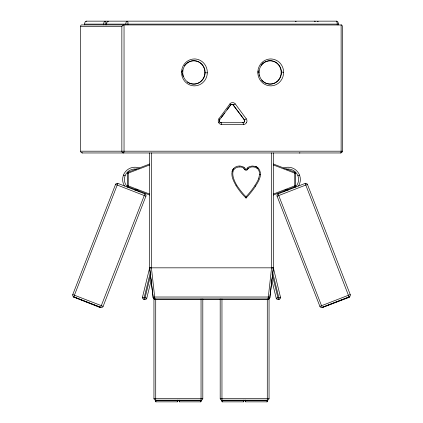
<?xml version="1.0" encoding="UTF-8"?>
<svg xmlns="http://www.w3.org/2000/svg" width="423" height="423" viewBox="0 0 423 423"><rect width="100%" height="100%" fill="white"/><g stroke="black" fill="none" stroke-linecap="round" stroke-linejoin="round"><path stroke-width="0.63" d="M181.525 72.65L181.541 71.693A13.436 12.896 -90 0 1 186.559 61.758A13.584 13.039 90 0 1 194.21 58.971A12.891 12.373 -90 0 1 196.098 59.072A13.589 13.044 -90 0 1 203.394 62.741A13.377 12.838 -90 0 1 207.312 72.174L207.233 74.147A13.409 12.87 90 0 1 202.31 83.067A13.589 13.044 -90 0 1 194.665 85.853A12.891 12.373 90 0 1 192.772 85.747A13.584 13.039 -90 0 1 185.475 82.083A12.896 12.378 -90 0 1 184.206 80.619A13.578 13.034 -90 0 1 181.536 72.65M182.731 72.047L182.805 71.783L181.541 71.693M247.751 167.794A5.742 5.742 0 0 1 249.565 166.572L252.251 166.012L255.333 166.403A7.011 7.011 0 0 1 257.845 167.831L258.109 168.084A7.73 7.73 0 0 1 259.748 170.48C262.101 176.037 258.326 181.679 255.471 186.236M257.856 71.513L257.871 73.491A13.377 12.838 -90 0 0 262.376 82.649A13.589 13.044 -90 0 0 269.874 85.821A12.891 12.373 90 0 0 271.772 85.821A13.584 13.039 -90 0 0 279.228 82.527A13.436 12.896 90 0 0 283.611 72.291M271.582 152.962L271.582 267.828L268.076 299.209L154.924 299.188A1.766 1.745 0 0 1 153.168 297.644L149.652 268.108L153.168 297.644A1.766 0.28 -6.8 0 0 153.686 297.787M108.034 21.811C108.801 20.103 106.358 22.414 106.728 23.297A4.912 4.716 -90 0 0 106.659 24.111L106.659 24.851M244.314 167.709A5.525 5.525 0 0 0 242.818 166.673L240.238 166.033A10.099 10.099 0 0 0 239.074 166.012L237.488 166.239A7.297 7.297 0 0 0 235.04 167.349L234.115 168.105A7.418 7.418 0 0 0 233.353 168.941A7.043 7.043 0 0 0 232.201 171.125C230.842 176.201 233.623 181.271 236.05 185.56M151.26 279.867L146.792 298.194A1.766 1.766 0 0 1 144.655 299.489L143.799 299.283A1.766 1.766 0 0 1 142.498 297.147L149.652 267.828L149.652 152.962M143.799 299.278L150.435 272.079M144.655 299.484L150.826 274.204M85.996 21.631L86.26 21.15L336.74 21.15L337.797 21.811L338.352 23.297A4.912 4.716 -90 0 1 338.416 24.111L338.416 24.851M121.85 26.617L122.691 25.369L124.039 24.851L124.039 151.196A1.766 0.497 -90 0 1 123.542 152.962A1.766 1.697 -90 0 1 121.85 151.196L121.85 26.617L80.671 26.617L80.714 25.549L81.433 24.915L341.736 24.983L342.403 26.11L342.329 151.196A1.766 1.697 -90 0 1 340.637 152.962L82.363 152.962A1.766 1.697 -90 0 1 80.671 151.196L80.671 26.617M117.843 183.402L73.708 297.062L100.5 307.706L144.904 193.908L117.843 183.392A1.766 1.766 0 0 0 115.558 184.402L72.767 294.561A1.766 1.766 0 0 0 73.776 296.851L100.838 307.357A1.766 1.766 0 0 0 103.122 306.352L145.914 196.193A1.766 1.766 0 0 0 144.904 193.903M149.652 195.014L127.942 186.707L128.254 185.882L128.254 173.139L127.942 172.314L149.652 164.008M273.348 164.008L295.058 172.314L294.746 173.139L294.746 185.882L295.058 186.702L273.348 195.014M73.829 297.337L73.988 296.93M100.468 307.685L100.626 307.278M258.548 178.839L259.622 174.472L260.505 174.472M295.354 21.356L296.148 21.356M317.435 21.356L318.228 21.356M246.487 122.707L246.683 122.289A3.511 3.368 -90 0 0 246.244 118.778L235.273 103.921A1.766 0.301 -36.4 0 1 233.433 104.999A1.755 1.681 -90 0 0 230.752 105.004L230.498 104.999A1.766 0.301 36.4 0 1 230.308 104.957M218.68 122.707L218.485 122.289A3.511 3.368 -90 0 1 218.929 118.778L229.895 103.921A1.766 0.301 36.4 0 1 230.746 104.999L219.532 119.862M221.102 117.737L224.624 112.962M226.971 109.779L230.107 105.528M243.701 168.343A6.705 6.705 0 0 1 244.61 169.47A1.755 1.755 0 0 0 247.614 169.401A4.833 4.833 0 0 1 248.375 168.423C250.834 166.149 255.132 166.44 257.496 168.714M278.096 193.908L322.257 307.563L349.213 297.332L305.157 183.402L278.096 193.903A1.766 1.766 0 0 0 277.086 196.193L319.878 306.352A1.766 1.766 0 0 0 322.162 307.357L349.224 296.851A1.766 1.766 0 0 0 350.233 294.561L307.442 184.402A1.766 1.766 0 0 0 305.157 183.392M244.61 169.47L245.351 168.983A0.878 0.878 0 0 0 246.847 168.946L247.608 169.401M271.74 279.867L276.208 298.194L280.475 297.163L273.348 267.828L273.348 152.962M349.176 297.353L349.012 296.93M286.249 169.142A10.527 10.527 0 0 1 297.892 175.698L299.526 175.059M277.097 196.187L307.436 184.402M319.883 306.347L350.223 294.567M322.22 307.436L349.271 296.962M149.652 164.954L128.254 173.139L127.376 173.139L127.371 185.882A0.883 0.883 0 0 0 127.942 186.707M273.348 194.067L294.746 185.882L295.624 185.882L295.629 173.139A0.883 0.883 0 0 0 295.058 172.314M267.585 400.512L245.181 400.512A3.167 3.167 0 0 0 245.213 401.004L245.71 401.85L267.056 401.85L267.558 401.004A3.167 3.167 0 0 0 267.595 400.512L267.595 400.179L221.663 400.179L221.652 400.512A3.167 3.167 0 0 0 221.689 401.004L222.191 401.85L243.537 401.85L244.039 401.004A3.167 3.167 0 0 0 244.076 400.512L244.076 400.179M276.208 298.194A1.766 1.766 0 0 0 278.345 299.489L279.201 299.283A1.766 1.766 0 0 0 280.502 297.147M155.405 400.512A3.167 3.167 0 0 0 155.442 401.004L155.891 401.845L177.29 401.85L177.787 401.004A3.167 3.167 0 0 0 177.824 400.512L155.415 400.512L155.405 400.179L201.337 400.179L201.348 400.512A3.167 3.167 0 0 1 201.311 401.004L200.809 401.85L179.463 401.85L178.961 401.004A3.167 3.167 0 0 1 178.924 400.512L178.924 400.179M243.537 401.85L243.537 400.179M267.056 401.85L267.056 400.179M86.26 21.15L85.203 21.811L84.648 23.297A4.912 4.716 90 0 0 84.584 24.111L84.584 24.851M281.544 71.746L281.2 72.047M259.035 72.788L257.84 72.83M146.781 298.199L142.525 297.163M239.492 166.889C227.162 168.158 234.739 183.238 239.185 188.743A63.022 63.022 0 0 0 246.033 196.827L246.043 197.7M204.896 72.777L207.333 72.83M84.526 24.111L105.872 24.111L105.872 24.851M106.601 24.111L338.474 24.111M218.707 122.691A3.506 3.368 -90 0 0 221.626 124.478L243.548 124.473A3.506 3.368 -90 0 0 246.466 122.691M80.608 151.196L342.392 151.196M295.624 173.139L294.746 173.139L273.348 164.954M127.376 185.882L128.254 185.882L149.652 194.067M149.657 267.828L273.343 267.828M153.946 298.3L153.946 398.408L202.802 398.408L202.807 298.961M220.193 298.961L220.193 398.408L269.049 398.408L269.054 298.3M178.934 400.512L201.337 400.512M221.663 400.512L244.066 400.512M179.415 401.845L179.463 400.179M155.891 401.845L155.944 400.179M336.74 21.15L337.205 23.297A4.997 1.401 90 0 1 337.221 24.111L337.221 24.851M123.474 175.059L125.113 175.698A10.527 10.527 0 0 1 136.751 169.142M115.564 184.402L145.903 196.187M72.777 294.567L103.117 306.347M73.766 296.941L100.78 307.436M315.283 21.356L314.664 21.15L314.844 21.356M248.375 168.423L247.756 167.799A5.864 5.864 0 0 0 246.847 168.946M322.374 307.278L322.532 307.685M272.565 272.079L279.201 299.278M272.174 274.204L278.345 299.484M151.418 152.962L151.418 267.828L154.924 299.209M281.448 72.047L283.648 72.291L283.606 71.334A13.578 13.034 90 0 0 280.444 63.561A12.896 12.378 90 0 0 279.106 62.165A13.584 13.039 -90 0 0 271.592 59.003A12.891 12.373 -90 0 0 269.7 59.003A13.589 13.044 -90 0 0 262.244 62.297M341.128 24.851L341.128 151.196A1.766 0.497 -90 0 1 340.637 152.962M267.288 298.961L267.288 400.169A1.766 1.766 0 0 0 269.054 398.408M245.71 400.179L245.71 401.845M245.176 400.179L245.176 400.512M222.191 400.179L222.191 401.845M221.959 298.961L221.959 400.169A1.766 1.766 0 0 1 220.193 398.408M201.041 298.961L201.041 400.169A1.766 1.766 0 0 0 202.807 398.408M200.809 400.179L200.809 401.845M177.824 400.179L177.824 400.512M177.29 400.179L177.29 401.845M155.712 298.961L155.712 400.169A1.766 1.766 0 0 1 153.946 398.408M127.947 24.851L127.947 24.111A4.997 1.401 90 0 0 127.931 23.297C128.56 20.558 125.901 20.928 125.858 23.297A4.912 4.716 -90 0 0 125.79 24.111L125.79 24.851M103.714 24.851L103.714 24.111A4.912 4.716 90 0 1 103.778 23.297C103.825 20.923 106.501 20.526 105.85 23.297A4.997 1.401 90 0 1 105.872 24.111M255.513 186.263A91.87 91.87 0 0 1 246.022 198.07M246.075 198.086A62.842 62.842 0 0 1 236.023 185.575M255.333 166.398A7.043 7.043 0 0 1 258.115 168.079M244.314 167.709A7.429 7.429 0 0 1 245.345 168.989M232.1 171.468A7.08 7.08 0 0 1 233.581 168.661M255.027 185.374A89.697 89.697 0 0 1 246.001 196.811M257.623 168.608A8.143 8.143 0 0 1 259.521 174.461M258.596 178.86A43.236 43.236 0 0 1 254.969 185.332M239.497 166.99A6.271 6.271 0 0 1 243.796 168.206M269.314 297.787A1.766 0.28 6.8 0 0 269.832 297.644L273.348 268.108L269.832 297.644A1.766 1.745 0 0 1 268.076 299.188M149.954 268.404A1.771 0.28 0 0 1 149.864 268.378M273.136 268.378A1.771 0.28 0 0 1 273.047 268.404M149.864 267.971A1.771 0.28 0 0 1 151.429 267.828M271.571 267.828A1.771 0.28 0 0 1 273.136 267.971M82.363 152.962A1.766 0.497 -90 0 1 82.014 152.449M299.923 152.899A1.766 1.697 -90 0 1 299.458 152.962A1.766 0.497 90 0 1 299.347 152.92M184.502 65.718A11.68 11.21 -90 0 1 200.084 62.821A11.68 11.21 -90 0 1 202.913 79.048A11.68 11.21 -90 0 1 187.352 82.051M183.212 76.579A11.68 11.21 -90 0 1 182.514 73.353M182.562 71.001A11.68 11.21 -90 0 1 182.736 69.927M261.076 65.338A11.68 11.21 -90 0 1 277.382 63.63A11.68 11.21 -90 0 1 277.895 80.698A11.68 11.21 -90 0 1 261.52 80.058M259.32 75.981A11.68 11.21 -90 0 1 259.04 74.903M258.791 72.777A11.68 11.21 -90 0 1 258.913 70.646M242.802 122.691A1.745 1.676 -90 0 0 244.134 119.873A1.766 0.301 -36.4 0 1 244.261 119.466M243.051 122.691A1.745 1.676 -90 0 0 244.383 119.873A1.766 0.301 -36.4 0 0 246.239 118.784M233.3 104.603A1.766 0.301 -36.4 0 0 233.184 104.999L244.399 119.862L233.184 104.999A1.755 1.681 -90 0 0 230.503 105.004M218.934 118.784A1.766 0.301 36.4 0 1 219.78 119.862A1.745 1.676 -90 0 0 221.129 122.691M221.129 122.707A1.766 0.497 -90 0 1 221.626 124.473M220.653 122.903A1.766 0.497 -90 0 1 220.88 122.707L243.051 122.707A1.766 0.497 -90 0 1 243.548 124.473M220.88 122.691A1.745 1.676 -90 0 1 219.479 119.973M242.575 122.903A1.766 0.497 90 0 1 242.802 122.707M257.882 71.519A13.409 12.87 -90 0 1 262.239 62.287M229.911 103.931A3.506 3.363 -90 0 1 235.262 103.936M283.627 168.053A12.293 12.293 0 0 1 298.538 185.967M284.716 191.333A12.293 12.293 0 0 1 284.007 191.111M297.914 175.688A10.517 10.517 0 0 1 295.169 187.262M288.074 190.027A10.527 10.527 0 0 1 285.636 189.742M295.629 185.882A0.883 0.883 0 0 1 295.058 186.707M127.371 173.139A0.883 0.883 0 0 1 127.942 172.314M138.993 191.111A12.293 12.293 0 0 1 138.284 191.333M124.462 185.967A12.293 12.293 0 0 1 139.373 168.053M127.831 187.262A10.517 10.517 0 0 1 125.086 175.688M137.364 189.742A10.527 10.527 0 0 1 134.926 190.027M268.076 297.02L154.924 297.02A1.766 0.28 -6.8 0 0 153.168 297.506A1.766 1.745 0 0 0 154.924 299.045L268.076 299.045A1.766 1.745 0 0 0 269.832 297.506A1.766 0.28 6.8 0 0 268.076 297.02M203.463 78.567A11.68 11.21 -90 0 0 194.284 60.743A11.68 11.21 -90 0 0 184.058 77.932A11.68 11.21 -90 0 0 203.463 78.567M279.603 78.837A11.68 11.21 -90 0 0 270.9 60.753A11.68 11.21 -90 0 0 260.224 77.652A11.68 11.21 -90 0 0 279.603 78.837"/></g></svg>
